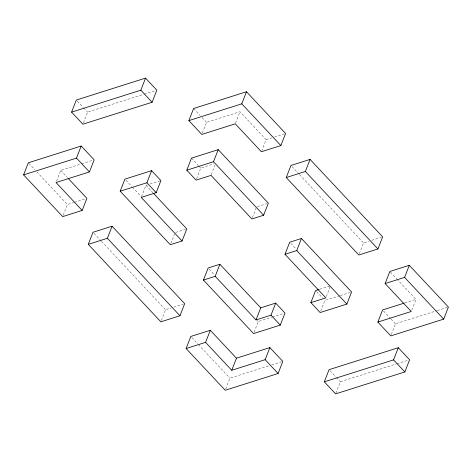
<?xml version="1.0" encoding="UTF-8"?>
<svg xmlns="http://www.w3.org/2000/svg" width="472" height="472" viewBox="0 0 472 472"><rect width="100%" height="100%" fill="white"/><g stroke="black" fill="none" stroke-linecap="round" stroke-linejoin="round"><path stroke-width="0.35" stroke-dasharray="2.36 1.77" d="M56.546 181.183L60.729 170.439L80.924 164.038M83.408 122.856L87.597 112.112L143.547 94.376M63.224 215.267L67.413 204.523L73.667 202.541M141.5 196.741L145.948 185.325L147.311 184.894M202.346 133.075L206.535 122.331L239.959 111.74L266.114 139.647L261.925 150.391M170.852 243.381L174.516 233.982M196.606 178.776L200.795 168.032L213.716 163.937M211.303 174.705L214.966 165.306M235.51 123.151L239.959 111.74M161.383 320.482L165.566 309.738L171.029 308.009M252.402 217.621L256.072 208.223M225.734 388.922L229.923 378.184L268.898 365.824M254.095 332.223L258.278 321.479L271.636 317.249M320.689 311.207L324.878 300.463L339.633 295.785M326.353 296.546L330.017 287.147M359.351 253.665L363.54 242.921L369.004 241.192M335.875 393.217L340.353 381.73L396.303 363.995M391.317 334.548L395.507 323.804L436.57 310.788M411.791 310.133L415.979 299.39L397.371 279.53M144.243 94.152L155.435 90.606M81.621 163.819L92.76 160.285M266.114 139.647L271.677 137.883M274.456 137.004L284.191 133.918M74.364 202.323L85.491 198.795M150.031 184.033L160.226 180.8M175.732 232.419L185.407 229.351M257.281 206.659L266.963 203.591M371.729 240.325L381.287 237.298M173.761 307.142L183.313 304.115M319.662 289.253L329.863 286.02M272.338 317.025L283.583 313.461M340.336 295.56L350.177 292.439M404.84 302.924L415.979 299.39M437.267 310.57L448.4 307.036M271.683 364.944L281.43 361.853M396.999 363.776L408.192 360.23M291.967 166.533L299.024 174.062M299.525 174.605L363.54 242.921M390.332 272.019L396.869 278.993M383.553 311.048L390.527 318.488M391.022 319.025L395.507 323.804M193.591 108.513L200.063 115.422M202.051 117.552L206.535 122.331M290.711 243.292L296.257 249.21M191.502 158.114L198.352 165.424M198.836 165.943L200.795 168.032M316.559 291.59L322.429 297.85M330.04 370.726L335.934 377.016M336.424 377.541L340.353 381.73M77.284 101.102L83.178 107.392M83.668 107.917L87.597 112.112M145.948 185.325L153.011 192.859M125.912 180.204L131.924 186.623M132.425 187.16L140.951 196.258M209.149 269.046L214.666 274.928M257.281 320.411L258.278 321.479M60.729 170.439L67.272 177.419M28.816 163.33L34.828 169.749M36.834 171.891L67.413 204.523M191.827 337.521L197.845 343.94M198.346 344.477L229.923 378.184M93.993 233.351L101.049 240.879M101.551 241.422L165.566 309.738"/><path stroke-width="0.71" d="M23.6 174.882L28.314 162.793L81.208 146.025L94.152 159.843L89.444 171.932L56.02 182.528L82.169 210.435L62.699 216.613L23.6 174.882L76.493 158.114L81.208 146.025M71.591 112.141L76.299 100.058L145.535 78.11L156.834 90.164L152.12 102.247L82.883 124.195L71.591 112.141L140.827 90.193L145.535 78.11M82.169 210.435L86.883 198.352L68.275 178.493M88.27 244.36L92.984 232.271L112.094 226.218L184.682 303.685L179.968 315.768L160.858 321.827L88.27 244.36L107.386 238.301L112.094 226.218M120.195 191.219L124.909 179.136L151.618 170.669L160.911 180.581L156.197 192.67L141.24 197.408L182.08 240.997L170.327 244.726L120.195 191.219L146.904 182.752L151.618 170.669M188.877 120.602L193.591 108.513L246.484 91.745L285.584 133.476L280.87 145.559L261.399 151.736L235.251 123.823L201.821 134.42L188.877 120.602L241.77 103.834L246.484 91.745M186.788 170.203L191.502 158.114L218.212 149.648L268.344 203.155L263.63 215.238L251.883 218.967L211.043 175.377L196.081 180.121L186.788 170.203L213.497 161.737L218.212 149.648M182.08 240.997L186.788 228.914L153.512 193.396M260.739 307.838L275.695 303.095L284.988 313.013L280.279 325.096L253.57 333.562L203.438 280.061L208.152 267.972L219.899 264.249L260.739 307.838L256.025 319.922L215.185 276.332L219.899 264.249M236.448 358.189L269.872 347.593L282.822 361.416L278.108 373.499L225.215 390.267L186.115 348.537L190.824 336.453L210.3 330.282L236.448 358.189L231.734 370.278L205.585 342.365L210.3 330.282M286.244 177.543L290.958 165.454L310.069 159.4L382.65 236.867L377.942 248.95L358.826 255.01L286.244 177.543L305.354 171.483L310.069 159.4M310.871 302.629L325.827 297.891L284.988 254.302L289.702 242.213L301.449 238.49L351.581 291.997L346.873 304.08L320.163 312.547L310.871 302.629L315.585 290.546L318.983 289.466M256.025 319.922L270.987 315.178L275.695 303.095M284.988 254.302L296.74 250.573L301.449 238.49M231.734 370.278L265.158 359.682L269.872 347.593M324.317 381.836L329.055 369.676L398.291 347.728L409.59 359.782L404.846 371.942L335.61 393.89L324.317 381.836L393.554 359.888L398.291 347.728M377.848 322.069L411.271 311.479L385.117 283.566L389.831 271.483L409.301 265.305L448.4 307.036L443.686 319.125L390.792 335.893L377.848 322.069L382.556 309.986L404.144 303.142M385.117 283.566L404.587 277.394L409.301 265.305M203.438 280.061L215.185 276.332M186.115 348.537L205.585 342.365M305.354 171.483L377.942 248.95M404.587 277.394L443.686 319.125M241.77 103.834L280.87 145.559M213.497 161.737L263.63 215.238M296.74 250.573L346.873 304.08M393.554 359.888L404.846 371.942M140.827 90.193L152.12 102.247M146.904 182.752L156.197 192.67M270.987 315.178L280.279 325.096M76.493 158.114L89.444 171.932M265.158 359.682L278.108 373.499M107.386 238.301L179.968 315.768"/></g></svg>
